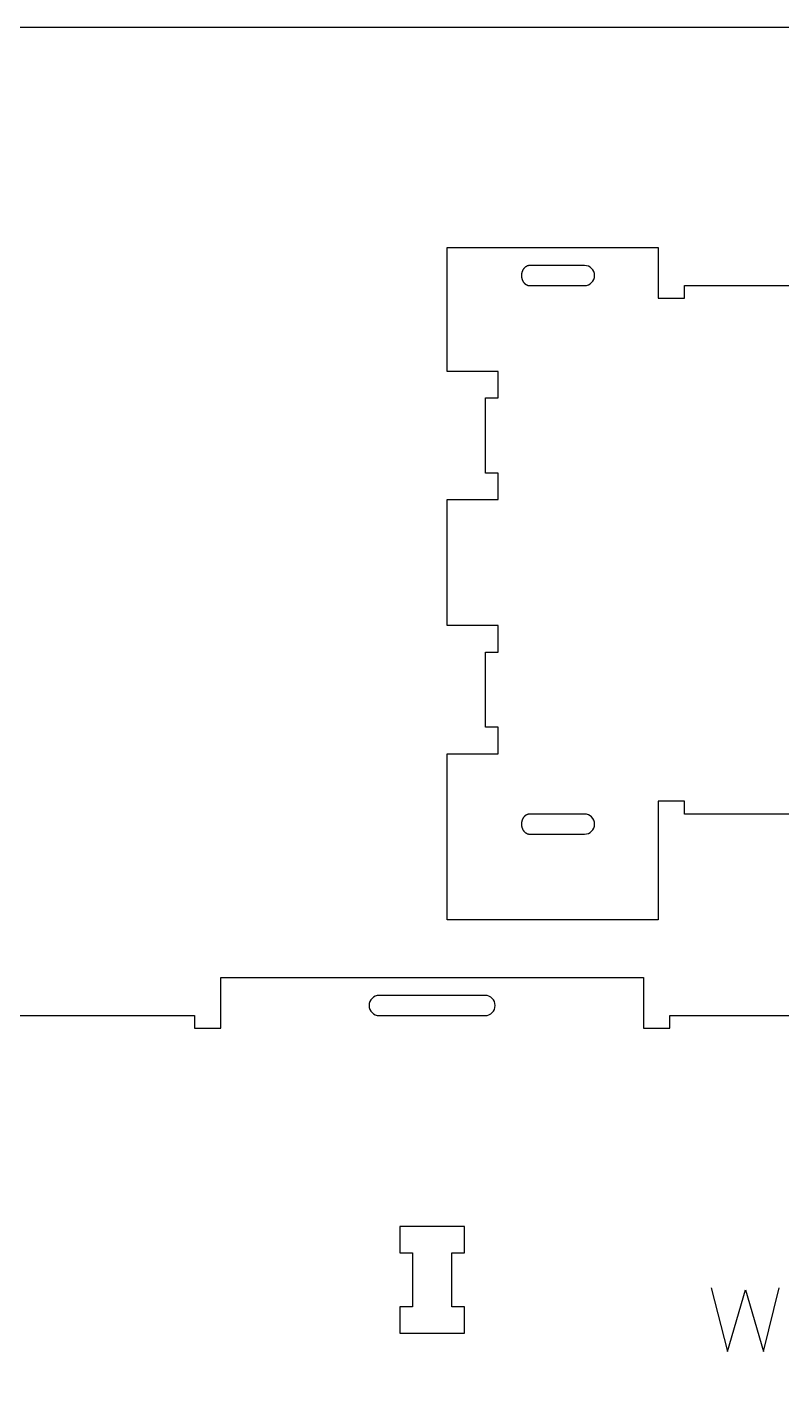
# Model space of a CAD drawing. Extents: x 2032 to 5216, y -19593 to -11999.
# Drawn here: x 3693 to 4049, y -14662 to -14023 of the extents above; entities that cross this region are included whole.
import ezdxf

# ---------------------------------------------------------------- set-up
doc = ezdxf.new("R2010")
doc.units = 0
for name, color, linetype in [('0_SHEET_SPRUCEPLY_2440X122', 1, 'CONTINUOUS'), ('1_ANYTOOL_1MMDEEP_LABELS_S', 2, 'CONTINUOUS'), ('3_ANYTOOL_CUTTHROUGH_INSID', 4, 'CONTINUOUS'), ('4_ANYTOOL_CUTTHROUGH_OUTSI', 5, 'CONTINUOUS')]:
    doc.layers.add(name, color=color, linetype=linetype)

msp = doc.modelspace()

# ---------------------------------------------------------------- linework, layer by layer
at = {"layer": '0_SHEET_SPRUCEPLY_2440X122'}
msp.add_lwpolyline([(4843.91, -14023.28), (4843.91, -15243.28), (2403.91, -15243.28), (2403.91, -14023.28)], close=True, dxfattribs=at)
at = {"layer": '1_ANYTOOL_1MMDEEP_LABELS_S'}
msp.add_lwpolyline([(4015.57, -14618.61), (4023.29, -14648.61), (4031.73, -14619.51), (4040.22, -14648.61), (4047.72, -14618.61)], dxfattribs=at)
at = {"layer": '3_ANYTOOL_CUTTHROUGH_INSID', "color": 4}
for points in [[(3955.79, -14135.86), (3930.05, -14135.86), (3929.95, -14135.86), (3929.85, -14135.87), (3929.76, -14135.88), (3929.66, -14135.88), (3929.56, -14135.9), (3929.46, -14135.91), (3929.37, -14135.93), (3929.27, -14135.95), (3929.17, -14135.97), (3929.07, -14136), (3928.98, -14136.03), (3928.88, -14136.06), (3928.78, -14136.1), (3928.69, -14136.13), (3928.59, -14136.17), (3928.5, -14136.22), (3928.4, -14136.26), (3928.31, -14136.32), (3928.21, -14136.37), (3928.12, -14136.42), (3928.03, -14136.48), (3927.95, -14136.54), (3927.86, -14136.61), (3927.77, -14136.67), (3927.69, -14136.74), (3927.6, -14136.82), (3927.52, -14136.89), (3927.44, -14136.97), (3927.37, -14137.05), (3927.29, -14137.13), (3927.22, -14137.21), (3927.15, -14137.3), (3927.08, -14137.39), (3927.01, -14137.48), (3926.94, -14137.57), (3926.88, -14137.66), (3926.82, -14137.76), (3926.76, -14137.86), (3926.7, -14137.96), (3926.65, -14138.06), (3926.6, -14138.16), (3926.55, -14138.26), (3926.5, -14138.36), (3926.45, -14138.47), (3926.41, -14138.57), (3926.37, -14138.68), (3926.33, -14138.79), (3926.3, -14138.89), (3926.27, -14139), (3926.24, -14139.11), (3926.21, -14139.22), (3926.18, -14139.32), (3926.16, -14139.43), (3926.14, -14139.54), (3926.12, -14139.65), (3926.1, -14139.76), (3926.09, -14139.87), (3926.07, -14139.97), (3926.06, -14140.08), (3926.05, -14140.19), (3926.05, -14140.29), (3926.04, -14140.4), (3926.04, -14140.51), (3926.04, -14140.61), (3926.04, -14140.72), (3926.04, -14140.83), (3926.05, -14140.93), (3926.05, -14141.04), (3926.06, -14141.15), (3926.07, -14141.25), (3926.09, -14141.36), (3926.1, -14141.46), (3926.12, -14141.57), (3926.14, -14141.68), (3926.16, -14141.79), (3926.18, -14141.9), (3926.21, -14142.01), (3926.24, -14142.12), (3926.27, -14142.23), (3926.3, -14142.33), (3926.33, -14142.44), (3926.37, -14142.55), (3926.41, -14142.65), (3926.45, -14142.76), (3926.5, -14142.86), (3926.55, -14142.97), (3926.6, -14143.07), (3926.65, -14143.17), (3926.7, -14143.27), (3926.76, -14143.37), (3926.82, -14143.47), (3926.88, -14143.56), (3926.94, -14143.66), (3927.01, -14143.75), (3927.08, -14143.84), (3927.15, -14143.93), (3927.22, -14144.01), (3927.29, -14144.1), (3927.37, -14144.18), (3927.44, -14144.26), (3927.52, -14144.33), (3927.6, -14144.41), (3927.69, -14144.48), (3927.77, -14144.55), (3927.86, -14144.62), (3927.95, -14144.68), (3928.03, -14144.74), (3928.12, -14144.8), (3928.21, -14144.86), (3928.31, -14144.91), (3928.4, -14144.96), (3928.5, -14145.01), (3928.59, -14145.05), (3928.69, -14145.09), (3928.78, -14145.13), (3928.88, -14145.17), (3928.98, -14145.2), (3929.07, -14145.23), (3929.17, -14145.25), (3929.27, -14145.28), (3929.37, -14145.3), (3929.46, -14145.32), (3929.56, -14145.33), (3929.66, -14145.34), (3929.76, -14145.35), (3929.85, -14145.36), (3929.95, -14145.36), (3930.05, -14145.36), (3955.79, -14145.36, 1)], [(3955.79, -14404.36, 1), (3955.79, -14394.86), (3930.05, -14394.86), (3929.95, -14394.86), (3929.85, -14394.87), (3929.76, -14394.88), (3929.66, -14394.88), (3929.56, -14394.9), (3929.46, -14394.91), (3929.37, -14394.93), (3929.27, -14394.95), (3929.17, -14394.97), (3929.07, -14395), (3928.98, -14395.03), (3928.88, -14395.06), (3928.78, -14395.1), (3928.69, -14395.13), (3928.59, -14395.17), (3928.5, -14395.22), (3928.4, -14395.26), (3928.31, -14395.32), (3928.21, -14395.37), (3928.12, -14395.42), (3928.03, -14395.48), (3927.95, -14395.54), (3927.86, -14395.61), (3927.77, -14395.67), (3927.69, -14395.74), (3927.6, -14395.82), (3927.52, -14395.89), (3927.44, -14395.97), (3927.37, -14396.05), (3927.29, -14396.13), (3927.22, -14396.21), (3927.15, -14396.3), (3927.08, -14396.39), (3927.01, -14396.48), (3926.94, -14396.57), (3926.88, -14396.66), (3926.82, -14396.76), (3926.76, -14396.86), (3926.7, -14396.96), (3926.65, -14397.06), (3926.6, -14397.16), (3926.55, -14397.26), (3926.5, -14397.36), (3926.45, -14397.47), (3926.41, -14397.57), (3926.37, -14397.68), (3926.33, -14397.79), (3926.3, -14397.89), (3926.27, -14398), (3926.24, -14398.11), (3926.21, -14398.22), (3926.18, -14398.32), (3926.16, -14398.43), (3926.14, -14398.54), (3926.12, -14398.65), (3926.1, -14398.76), (3926.09, -14398.87), (3926.07, -14398.97), (3926.06, -14399.08), (3926.05, -14399.19), (3926.05, -14399.29), (3926.04, -14399.4), (3926.04, -14399.51), (3926.04, -14399.61), (3926.04, -14399.72), (3926.04, -14399.83), (3926.05, -14399.93), (3926.05, -14400.04), (3926.06, -14400.15), (3926.07, -14400.25), (3926.09, -14400.36), (3926.1, -14400.46), (3926.12, -14400.57), (3926.14, -14400.68), (3926.16, -14400.79), (3926.18, -14400.9), (3926.21, -14401.01), (3926.24, -14401.12), (3926.27, -14401.23), (3926.3, -14401.33), (3926.33, -14401.44), (3926.37, -14401.55), (3926.41, -14401.65), (3926.45, -14401.76), (3926.5, -14401.86), (3926.55, -14401.97), (3926.6, -14402.07), (3926.65, -14402.17), (3926.7, -14402.27), (3926.76, -14402.37), (3926.82, -14402.47), (3926.88, -14402.56), (3926.94, -14402.66), (3927.01, -14402.75), (3927.08, -14402.84), (3927.15, -14402.93), (3927.22, -14403.01), (3927.29, -14403.1), (3927.37, -14403.18), (3927.44, -14403.26), (3927.52, -14403.33), (3927.6, -14403.41), (3927.69, -14403.48), (3927.77, -14403.55), (3927.86, -14403.62), (3927.95, -14403.68), (3928.03, -14403.74), (3928.12, -14403.8), (3928.21, -14403.86), (3928.31, -14403.91), (3928.4, -14403.96), (3928.5, -14404.01), (3928.59, -14404.05), (3928.69, -14404.09), (3928.78, -14404.13), (3928.88, -14404.17), (3928.98, -14404.2), (3929.07, -14404.23), (3929.17, -14404.25), (3929.27, -14404.28), (3929.37, -14404.3), (3929.46, -14404.32), (3929.56, -14404.33), (3929.66, -14404.34), (3929.76, -14404.35), (3929.85, -14404.36), (3929.95, -14404.36), (3930.05, -14404.36)], [(3908.86, -14480.5), (3858.86, -14480.5, 1), (3858.86, -14490), (3908.86, -14490, 1)]]:
    msp.add_lwpolyline(points, format="xyb", close=True, dxfattribs=at)
msp.add_lwpolyline([(3893.11, -14627.54), (3893.11, -14602.04), (3899.11, -14602.04), (3899.11, -14589.54), (3868.61, -14589.54), (3868.61, -14602.04), (3874.61, -14602.04), (3874.61, -14627.54), (3868.61, -14627.54), (3868.61, -14640.04), (3899.11, -14640.04), (3899.11, -14627.54)], close=True, dxfattribs=at)
at = {"layer": '4_ANYTOOL_CUTTHROUGH_OUTSI', "color": 5}
for points in [[(4141.04, -14394.86), (4040.79, -14394.86), (4003.04, -14394.86), (4003.04, -14388.86), (3990.54, -14388.86), (3990.54, -14444.86), (3891.04, -14444.86), (3891.04, -14425.11), (3891.04, -14413.11), (3891.04, -14366.36), (3915.04, -14366.36), (3915.04, -14353.86), (3909.04, -14353.86), (3909.04, -14318.36), (3915.04, -14318.36), (3915.04, -14305.86), (3891.04, -14305.86), (3891.04, -14246.36), (3915.04, -14246.36), (3915.04, -14233.86), (3909.04, -14233.86), (3909.04, -14198.36), (3915.04, -14198.36), (3915.04, -14185.86), (3891.04, -14185.86), (3891.04, -14127.36), (3990.54, -14127.36), (3990.54, -14151.36), (3990.79, -14151.36), (3990.79, -14151.36), (4003.04, -14151.36), (4003.04, -14145.36), (4040.79, -14145.36), (4141.04, -14145.36)], [(3633.61, -14490), (3733.86, -14490), (3771.61, -14490), (3771.61, -14496), (3784.11, -14496), (3784.11, -14472), (3983.61, -14472), (3983.61, -14496), (3996.11, -14496), (3996.11, -14490), (4134.11, -14490), (4134.11, -14496), (4146.61, -14496), (4146.61, -14472), (4221.11, -14472), (4221.11, -14496), (4233.61, -14496), (4233.61, -14490), (4371.61, -14490), (4371.61, -14496), (4384.11, -14496), (4384.11, -14472), (4583.61, -14472)]]:
    msp.add_lwpolyline(points, dxfattribs=at)

doc.saveas('drawing.dxf')
